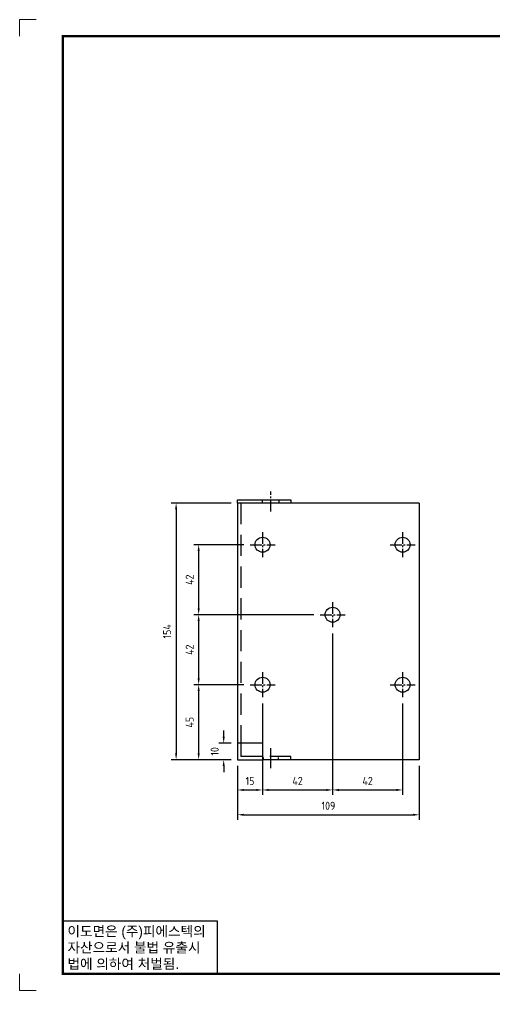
# Model space of a CAD drawing. Header units: millimetres. Extents: x 24815 to 37444, y -10619 to 6020.
# Drawn here: x 27598 to 27883, y -7723 to -7140 of the extents above; entities that cross this region are included whole.
import ezdxf
from ezdxf.enums import TextEntityAlignment as Align

# ---------------------------------------------------------------- set-up
doc = ezdxf.new("R2010")
doc.units = ezdxf.units.MM
for name, pattern in [('CENTER', [50.8, 31.75, -6.35, 6.35, -6.35]), ('CENTER1', [10, 7, -1, 1, -1]), ('HIDDEN', [9.525, 6.35, -3.175]), ('HIDDENX2', [19.05, 12.7, -6.35])]:
    doc.linetypes.add(name, pattern=pattern)
doc.layers.add('FORMAT-1', color=7, linetype='Continuous')
doc.styles.add('h1', font='')
doc.styles.add('HAN', font='')
doc.styles.get("Standard").update_dxf_attribs({"font": 'ISOCP.SHX', "bigfont": 'WHGTXT.SHX'})
doc.styles.get('h1').set_extended_font_data('New Gulim')
doc.styles.get('HAN').set_extended_font_data('GulimChe')
doc.dimstyles.new('PS-1.5', dxfattribs={"dimscale": 1.5, "dimtxt": 3.2, "dimasz": 2.5, "dimexe": 2, "dimexo": 2.5, "dimgap": 2, "dimtad": 1, "dimtoh": 1, "dimrnd": 0.05, "dimzin": 12, "dimdsep": 46, "dimtxsty": 'Standard', "dimcen": 0, "dimclrt": 2, "dimazin": 3, "dimtfac": 1, "dimtofl": 0, "dimtmove": 0, "dimatfit": 3, "dimfxl": 0.18, "dimtolj": 1, "dimtzin": 0, "dimarcsym": 0})

# ---------------------------------------------------------------- blocks, each defined once
blk = doc.blocks.new('t3')
for p, q in [((0, 15.88), (46.25, 15.88)), ((0, 15.88), (0, 0)), ((46.25, 15.88), (46.25, 0)), ((0, 0), (46.25, 0))]:
    blk.add_line(p, q)
at = {"color": 1, "style": 'h1'}
for s, p in [('이도면은 (주)피에스텍의', (1.4, 11.29)), ('자산으로서 불법 유출시', (1.4, 6.41)), ('법에 의하여 처벌됨.', (1.4, 1.52))]:
    blk.add_text(s, height=3, dxfattribs=at).set_placement(p)
blk = doc.blocks.new('format-3')
at = {"color": 3, "lineweight": 9}
for p, q in [((0, 286.3), (0, 291.3)), ((5, 291.3), (0, 291.3)), ((0, 5), (0, 0)), ((5, 0), (0, 0))]:
    blk.add_line(p, q, dxfattribs=at)
at = {"layer": 'FORMAT-1', "const_width": 0.7}
blk.add_lwpolyline([(13, 5), (13, 286.3), (414.5, 286.3), (414.5, 5)], close=True, dxfattribs=at)
blk.add_blockref('t3', (13, 5))
at = {"style": 'HAN'}
for tag, height, p in [('MODEL-NAME', 3, (386.1, 31.53)), ('SCALE', 2.7, (320.81, 26.29)), ('PART-NAME', 3, (386.1, 26.29)), ('DRA-BY', 3, (260.72, 19.44)), ('CH-BY', 3, (277.21, 19.44)), ('APP-BY', 3, (293.7, 19.44)), ('PART-NO', 3, (386.1, 21.01)), ('CH-DATE', 2.5, (277.21, 7.47)), ('관련업체', 3, (333.52, 9.26)), ('DRA-DATE', 2.5, (260.72, 7.47)), ('APP-DATE', 2.5, (293.7, 7.47))]:
    blk.add_attdef(tag, text='', height=height, dxfattribs=at).set_placement(p, align=Align.MIDDLE_CENTER)
blk = doc.blocks.new('*D1306')
at = {"color": 0, "lineweight": -2, "transparency": 16777216}
for p, q in [((27743.47, -7550.48), (27743.47, -7605.36)), ((27728.47, -7587.98), (27728.47, -7605.36)), ((27732.22, -7602.36), (27739.72, -7602.36))]:
    blk.add_line(p, q, dxfattribs=at)
at = {"color": 0, "transparency": 16777216}
for points in [[(27732.22, -7601.74), (27732.22, -7602.99), (27728.47, -7602.36)], [(27739.72, -7601.74), (27739.72, -7602.99), (27743.47, -7602.36)]]:
    blk.add_solid(points, dxfattribs=at)
at = {"layer": 'Defpoints', "color": 0, "transparency": 16777216}
for p in [(27743.47, -7546.73), (27728.47, -7584.23), (27743.47, -7602.36)]:
    blk.add_point(p, dxfattribs=at)
at = {"color": 2, "transparency": 16777216, "insert": (27735.97, -7596.96), "char_height": 4.8, "attachment_point": 5}
blk.add_mtext('\\A1;15', dxfattribs=at)
blk = doc.blocks.new('*D1307')
at = {"color": 0, "lineweight": -2, "transparency": 16777216}
for p, q in [((27785.47, -7508.48), (27785.47, -7605.36)), ((27743.47, -7550.48), (27743.47, -7605.36)), ((27747.22, -7602.36), (27781.72, -7602.36))]:
    blk.add_line(p, q, dxfattribs=at)
at = {"color": 0, "transparency": 16777216}
for points in [[(27747.22, -7601.74), (27747.22, -7602.99), (27743.47, -7602.36)], [(27781.72, -7601.74), (27781.72, -7602.99), (27785.47, -7602.36)]]:
    blk.add_solid(points, dxfattribs=at)
at = {"layer": 'Defpoints', "color": 0, "transparency": 16777216}
for p in [(27785.47, -7504.73), (27743.47, -7546.73), (27785.47, -7602.36)]:
    blk.add_point(p, dxfattribs=at)
at = {"color": 2, "transparency": 16777216, "insert": (27764.47, -7596.96), "char_height": 4.8, "attachment_point": 5}
blk.add_mtext('\\A1;42', dxfattribs=at)
blk = doc.blocks.new('*D1308')
at = {"color": 0, "lineweight": -2, "transparency": 16777216}
for p, q in [((27728.47, -7587.98), (27728.47, -7620.25)), ((27837.47, -7587.98), (27837.47, -7620.25)), ((27732.22, -7617.25), (27833.72, -7617.25))]:
    blk.add_line(p, q, dxfattribs=at)
at = {"color": 0, "transparency": 16777216}
for points in [[(27732.22, -7616.62), (27732.22, -7617.87), (27728.47, -7617.25)], [(27833.72, -7616.62), (27833.72, -7617.87), (27837.47, -7617.25)]]:
    blk.add_solid(points, dxfattribs=at)
at = {"layer": 'Defpoints', "color": 0, "transparency": 16777216}
for p in [(27728.47, -7584.23), (27837.47, -7584.23), (27837.47, -7617.25)]:
    blk.add_point(p, dxfattribs=at)
at = {"color": 2, "transparency": 16777216, "insert": (27782.97, -7611.85), "char_height": 4.8, "attachment_point": 5}
blk.add_mtext('\\A1;109', dxfattribs=at)
blk = doc.blocks.new('*D1309')
at = {"color": 0, "lineweight": -2, "transparency": 16777216}
for p, q in [((27785.47, -7508.48), (27785.47, -7605.36)), ((27827.47, -7550.48), (27827.47, -7605.36)), ((27789.22, -7602.36), (27823.72, -7602.36))]:
    blk.add_line(p, q, dxfattribs=at)
at = {"color": 0, "transparency": 16777216}
for points in [[(27789.22, -7601.74), (27789.22, -7602.99), (27785.47, -7602.36)], [(27823.72, -7601.74), (27823.72, -7602.99), (27827.47, -7602.36)]]:
    blk.add_solid(points, dxfattribs=at)
at = {"layer": 'Defpoints', "color": 0, "transparency": 16777216}
for p in [(27785.47, -7504.73), (27827.47, -7546.73), (27827.47, -7602.36)]:
    blk.add_point(p, dxfattribs=at)
at = {"color": 2, "transparency": 16777216, "insert": (27806.47, -7596.96), "char_height": 4.8, "attachment_point": 5}
blk.add_mtext('\\A1;42', dxfattribs=at)
blk = doc.blocks.new('*D1310')
at = {"color": 0, "lineweight": -2, "transparency": 16777216}
for p, q in [((27720.17, -7570.48), (27720.17, -7566.73)), ((27724.72, -7574.23), (27717.17, -7574.23)), ((27724.72, -7584.23), (27717.17, -7584.23)), ((27720.17, -7587.98), (27720.17, -7591.73))]:
    blk.add_line(p, q, dxfattribs=at)
at = {"color": 0, "transparency": 16777216}
for points in [[(27719.55, -7570.48), (27720.8, -7570.48), (27720.17, -7574.23)], [(27719.55, -7587.98), (27720.8, -7587.98), (27720.17, -7584.23)]]:
    blk.add_solid(points, dxfattribs=at)
at = {"layer": 'Defpoints', "color": 0, "transparency": 16777216}
for p in [(27720.17, -7574.23), (27728.47, -7574.23), (27728.47, -7584.23)]:
    blk.add_point(p, dxfattribs=at)
at = {"color": 2, "transparency": 16777216, "insert": (27714.77, -7579.23), "char_height": 4.8, "attachment_point": 5, "rotation": 90}
blk.add_mtext('\\A1;10', dxfattribs=at)
blk = doc.blocks.new('*D1311')
at = {"color": 0, "lineweight": -2, "transparency": 16777216}
for p, q in [((27732.22, -7539.23), (27702.17, -7539.23)), ((27705.17, -7580.48), (27705.17, -7542.98)), ((27724.72, -7584.23), (27702.17, -7584.23))]:
    blk.add_line(p, q, dxfattribs=at)
at = {"color": 0, "transparency": 16777216}
for points in [[(27704.55, -7542.98), (27705.8, -7542.98), (27705.17, -7539.23)], [(27704.55, -7580.48), (27705.8, -7580.48), (27705.17, -7584.23)]]:
    blk.add_solid(points, dxfattribs=at)
at = {"layer": 'Defpoints', "color": 0, "transparency": 16777216}
for p in [(27705.17, -7539.23), (27735.97, -7539.23), (27728.47, -7584.23)]:
    blk.add_point(p, dxfattribs=at)
at = {"color": 2, "transparency": 16777216, "insert": (27699.77, -7561.73), "char_height": 4.8, "attachment_point": 5, "rotation": 90}
blk.add_mtext('\\A1;45', dxfattribs=at)
blk = doc.blocks.new('*D1312')
at = {"color": 0, "lineweight": -2, "transparency": 16777216}
for p, q in [((27774.22, -7497.23), (27702.17, -7497.23)), ((27705.17, -7535.48), (27705.17, -7500.98)), ((27732.22, -7539.23), (27702.17, -7539.23))]:
    blk.add_line(p, q, dxfattribs=at)
at = {"color": 0, "transparency": 16777216}
for points in [[(27704.55, -7500.98), (27705.8, -7500.98), (27705.17, -7497.23)], [(27704.55, -7535.48), (27705.8, -7535.48), (27705.17, -7539.23)]]:
    blk.add_solid(points, dxfattribs=at)
at = {"layer": 'Defpoints', "color": 0, "transparency": 16777216}
for p in [(27705.17, -7497.23), (27777.97, -7497.23), (27735.97, -7539.23)]:
    blk.add_point(p, dxfattribs=at)
at = {"color": 2, "transparency": 16777216, "insert": (27699.77, -7518.23), "char_height": 4.8, "attachment_point": 5, "rotation": 90}
blk.add_mtext('\\A1;42', dxfattribs=at)
blk = doc.blocks.new('*D1313')
at = {"color": 0, "lineweight": -2, "transparency": 16777216}
for p, q in [((27732.22, -7455.23), (27702.17, -7455.23)), ((27705.17, -7493.48), (27705.17, -7458.98)), ((27774.22, -7497.23), (27702.17, -7497.23))]:
    blk.add_line(p, q, dxfattribs=at)
at = {"color": 0, "transparency": 16777216}
for points in [[(27704.55, -7458.98), (27705.8, -7458.98), (27705.17, -7455.23)], [(27704.55, -7493.48), (27705.8, -7493.48), (27705.17, -7497.23)]]:
    blk.add_solid(points, dxfattribs=at)
at = {"layer": 'Defpoints', "color": 0, "transparency": 16777216}
for p in [(27705.17, -7455.23), (27735.97, -7455.23), (27777.97, -7497.23)]:
    blk.add_point(p, dxfattribs=at)
at = {"color": 2, "transparency": 16777216, "insert": (27699.77, -7476.23), "char_height": 4.8, "attachment_point": 5, "rotation": 90}
blk.add_mtext('\\A1;42', dxfattribs=at)
blk = doc.blocks.new('*D1314')
at = {"color": 0, "lineweight": -2, "transparency": 16777216}
for p, q in [((27724.72, -7430.23), (27688.64, -7430.23)), ((27691.64, -7433.98), (27691.64, -7580.48)), ((27724.72, -7584.23), (27688.64, -7584.23))]:
    blk.add_line(p, q, dxfattribs=at)
at = {"color": 0, "transparency": 16777216}
for points in [[(27691.02, -7433.98), (27692.27, -7433.98), (27691.64, -7430.23)], [(27691.02, -7580.48), (27692.27, -7580.48), (27691.64, -7584.23)]]:
    blk.add_solid(points, dxfattribs=at)
at = {"layer": 'Defpoints', "color": 0, "transparency": 16777216}
for p in [(27728.47, -7430.23), (27691.64, -7584.23), (27728.47, -7584.23)]:
    blk.add_point(p, dxfattribs=at)
at = {"color": 2, "transparency": 16777216, "insert": (27686.24, -7507.23), "char_height": 4.8, "attachment_point": 5, "rotation": 90}
blk.add_mtext('\\A1;154', dxfattribs=at)

msp = doc.modelspace()

# ---------------------------------------------------------------- linework, layer by layer
at = {"color": 1, "linetype": 'CENTER1'}
for p, q in [((27748.47011, -7435.23249, -0.00071), (27748.47011, -7423.23249, -0.00071)), ((27743.47011, -7447.73249, -0.00071), (27743.47011, -7462.73249, -0.00071)), ((27827.47011, -7447.73249, -0.00071), (27827.47011, -7462.73249, -0.00071)), ((27735.97011, -7455.23249, -0.00071), (27750.97011, -7455.23249, -0.00071)), ((27819.97011, -7455.23249, -0.00071), (27834.97011, -7455.23249, -0.00071)), ((27785.47011, -7489.73249, -0.00071), (27785.47011, -7504.73249, -0.00071)), ((27777.97011, -7497.23249, -0.00071), (27792.97011, -7497.23249, -0.00071)), ((27743.47011, -7531.73249, -0.00071), (27743.47011, -7546.73249, -0.00071)), ((27827.47011, -7531.73249, -0.00071), (27827.47011, -7546.73249, -0.00071)), ((27735.97011, -7539.23249, -0.00071), (27750.97011, -7539.23249, -0.00071)), ((27819.97011, -7539.23249, -0.00071), (27834.97011, -7539.23249, -0.00071))]:
    msp.add_line(p, q, dxfattribs=at)
at = {"color": 6}
for p, q in [((27728.47011, -7430.23249, -0.00071), (27728.47011, -7428.23249, -0.00071)), ((27728.47011, -7428.23249, -0.00071), (27760.47011, -7428.23249, -0.00071)), ((27728.47011, -7430.23249, -0.00071), (27728.47011, -7574.23249, -0.00071)), ((27837.47011, -7430.23249), (27728.47011, -7430.23249)), ((27760.47011, -7428.23249, -0.00071), (27760.47011, -7430.23249, -0.00071)), ((27837.47011, -7430.23249, -0.00071), (27837.47011, -7584.23249, -0.00071)), ((27743.47011, -7574.23249, -0.00071), (27728.47011, -7574.23249, -0.00071)), ((27728.47011, -7574.23249), (27728.47011, -7584.23249)), ((27730.47011, -7574.23249), (27730.47011, -7582.23249)), ((27743.47011, -7574.23249, -0.00071), (27743.47011, -7584.23249, -0.00071)), ((27728.47011, -7584.23249), (27743.47011, -7584.23249)), ((27743.47011, -7582.23249), (27730.47011, -7582.23249)), ((27837.47011, -7584.23249, -0.00071), (27743.47011, -7584.23249, -0.00071))]:
    msp.add_line(p, q, dxfattribs=at)
at = {"color": 2, "linetype": 'HIDDENX2'}
for p, q in [((27730.47011, -7430.23249, -0.00071), (27730.47011, -7574.23249, -0.00071)), ((27760.47011, -7582.23249), (27743.47011, -7582.23249)), ((27760.47011, -7584.23249), (27760.47011, -7582.23249))]:
    msp.add_line(p, q, dxfattribs=at)
at = {"color": 2, "linetype": 'HIDDEN', "ltscale": 0.2}
for p, q in [((27743.47011, -7430.23249, -0.00071), (27743.47011, -7428.23249, -0.00071)), ((27753.47011, -7430.23249, -0.00071), (27753.47011, -7428.23249, -0.00071)), ((27743.97011, -7584.23249, -0.00001), (27743.97011, -7582.23249, -0.00001)), ((27752.97011, -7584.23249, -0.00001), (27752.97011, -7582.23249, -0.00001))]:
    msp.add_line(p, q, dxfattribs=at)
at = {"color": 1, "linetype": 'CENTER', "ltscale": 3}
msp.add_line((27748.47011, -7589.23249), (27748.47011, -7577.23249), dxfattribs=at)
at = {"color": 6}
for centre in [(27743.47011, -7455.23249, -0.00071), (27827.47011, -7455.23249, -0.00071), (27785.47011, -7497.23249, -0.00071), (27743.47011, -7539.23249, -0.00071), (27827.47011, -7539.23249, -0.00071)]:
    msp.add_circle(centre, 4.5, dxfattribs=at)

# ---------------------------------------------------------------- block references
at = {"xscale": 2, "yscale": 2, "zscale": 2}
msp.add_blockref('format-3', (27597.70028, -7722.71426), dxfattribs=at)

# ---------------------------------------------------------------- dimensions: what is measured, and where the dimension line sits
for base, p1, p2, picture, middle in [((27691.64164, -7584.23249), (27728.47011, -7430.23249), (27728.47011, -7584.23249), '*D1314', (27686.24164, -7507.23249)), ((27705.17157, -7539.23249), (27728.47011, -7584.23249), (27735.97011, -7539.23249), '*D1311', (27699.77157, -7561.73249))]:
    dim = msp.add_linear_dim(base=base, p1=p1, p2=p2, angle=90, dimstyle='PS-1.5')
    dim.commit()
    dim.dimension.update_dxf_attribs({"geometry": picture, "text_midpoint": middle})
for base, p1, p2, picture, middle in [((27705.17157, -7455.23249), (27777.97011, -7497.23249), (27735.97011, -7455.23249), '*D1313', (27699.77109, -7476.23249)), ((27705.17157, -7497.23249), (27735.97011, -7539.23249), (27777.97011, -7497.23249), '*D1312', (27699.77109, -7518.23249))]:
    dim = msp.add_linear_dim(base=base, p1=p1, p2=p2, angle=90, dimstyle='PS-1.5', override={"dimtmove": 1})
    dim.commit()
    dim.dimension.update_dxf_attribs({"geometry": picture, "text_midpoint": middle})
dim = msp.add_linear_dim(base=(27785.47011, -7602.36038), p1=(27743.47011, -7546.73249), p2=(27785.47011, -7504.73249), dimstyle='PS-1.5', override={"dimtmove": 1})
dim.commit()
dim.dimension.update_dxf_attribs({"geometry": '*D1307', "text_midpoint": (27764.47011, -7596.95991)})
for base, p1, p2, picture, middle in [((27827.47011, -7602.36038), (27785.47011, -7504.73249), (27827.47011, -7546.73249), '*D1309', (27806.47011, -7596.95991)), ((27743.47011, -7602.36038), (27728.47011, -7584.23249), (27743.47011, -7546.73249), '*D1306', (27735.97011, -7596.96038)), ((27837.47011, -7617.2498), (27728.47011, -7584.23249), (27837.47011, -7584.23249), '*D1308', (27782.97011, -7611.8498))]:
    dim = msp.add_linear_dim(base=base, p1=p1, p2=p2, dimstyle='PS-1.5')
    dim.commit()
    dim.dimension.update_dxf_attribs({"geometry": picture, "text_midpoint": middle})
dim = msp.add_linear_dim(base=(27720.17157, -7574.23249), p1=(27728.47011, -7584.23249), p2=(27728.47011, -7574.23249), angle=90, dimstyle='PS-1.5')
dim.commit()
dim.dimension.update_dxf_attribs({"geometry": '*D1310', "text_midpoint": (27720.17157, -7579.23249), "dimtype": 160})

doc.saveas('drawing.dxf')
